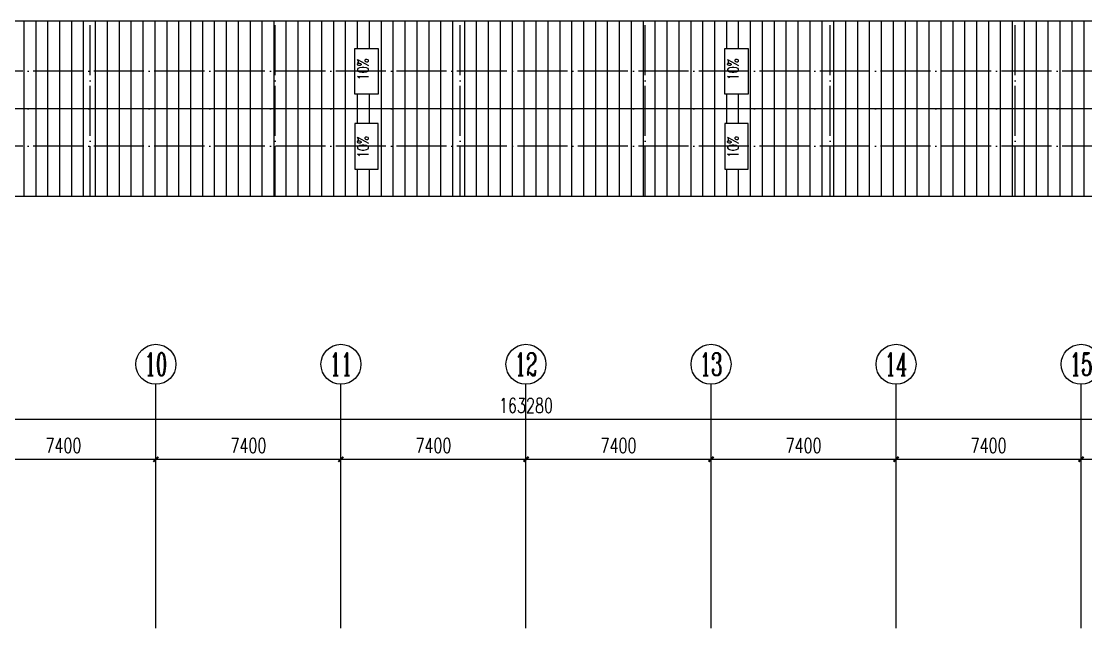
# Model space of a CAD drawing. Extents: x 13898408 to 14113608, y -853943 to -68012.
# Drawn here: x 13977825 to 14020392, y -486439 to -462223 of the extents above; entities that cross this region are included whole.
import ezdxf
from ezdxf.enums import TextEntityAlignment as Align

# ---------------------------------------------------------------- set-up
doc = ezdxf.new("R2010")
doc.units = 0
doc.header["$LTSCALE"] = 1000
doc.header["$MEASUREMENT"] = 0
doc.linetypes.add('DOTE', pattern=[2.4200000000000004, 2, -0.2, 0.02, -0.2])
for name, color, linetype in [('AXIS', 3, 'Continuous'), ('AXIS_TEXT', 7, 'Continuous'), ('DIM_SYMB', 3, 'Continuous'), ('DOTE', 1, 'DOTE'), ('PUB_TEXT', 7, 'Continuous'), ('填充', 251, 'Continuous')]:
    doc.layers.add(name, color=color, linetype=linetype)
doc.styles.add('_TCH_AXIS', font='COMPLEX', dxfattribs={"bigfont": 'GBCBIG'})
doc.styles.add('_TCH_DIM', font='SIMPLEX', dxfattribs={"bigfont": 'GBCBIG'})
doc.styles.add('_TCH_DIM_T3', font='SIMPLEX', dxfattribs={"width": 0.7058823529411765, "bigfont": 'GBCBIG'})
doc.styles.add('COMPLEX', font='COMPLEX')
doc.dimstyles.new('_TCH_ARCH&&200', dxfattribs={"dimtxt": 595, "dimasz": 200, "dimexe": 500, "dimexo": 600, "dimgap": 252.5, "dimtad": 1, "dimdec": 0, "dimzin": 0, "dimdsep": 46, "dimtxsty": '_TCH_DIM_T3', "dimblk": 'ARCHTICK', "dimcen": 0.09, "dimclrt": 7, "dimazin": 2, "dimtfac": 1, "dimtdec": 0, "dimtix": 1, "dimtmove": 2, "dimatfit": 3, "dimfxl": 0, "dimtolj": 1, "dimtzin": 0, "dimarcsym": 0})

# ---------------------------------------------------------------- blocks, each defined once
blk = doc.blocks.new('_AXISO')
blk.add_circle((0, 0), 0.5)
at = {"layer": 'AXIS_TEXT', "style": 'COMPLEX', "width": 1.041666666666667}
blk.add_attdef('A', text='', height=0.56, dxfattribs=at).set_placement((-0.25, -0.28), (0.25, -0.28), align=Align.FIT)
blk = doc.blocks.new('_ArchTick')
at = {"color": 0, "linetype": 'ByBlock', "const_width": 0.4}
blk.add_lwpolyline([(-0.5, -0.5), (0.5, 0.5)], dxfattribs=at)
blk = doc.blocks.new('*D288')
at = {"layer": 'AXIS', "color": 0, "lineweight": -2}
for p, q in [((13916367.97687772, -484143.0729510067), (13916367.97687772, -477643.0729510067)), ((14079647.97687772, -484143.0729510067), (14079647.97687772, -477643.0729510067)), ((13916367.97687772, -478143.0729510067), (14079647.97687772, -478143.0729510067))]:
    blk.add_line(p, q, dxfattribs=at)
at = {"layer": 'Defpoints', "color": 0}
for p in [(14079647.97687772, -478143.0729510067), (13916367.97687772, -484743.0729510067), (14079647.97687772, -484743.0729510067)]:
    blk.add_point(p, dxfattribs=at)
at = {"layer": 'AXIS', "color": 0, "lineweight": -2, "xscale": 200, "yscale": 200, "zscale": 200, "rotation": 180}
blk.add_blockref('_ArchTick', (13916367.97687772, -478143.0729510067), dxfattribs=at)
at = {"layer": 'AXIS', "color": 0, "lineweight": -2, "xscale": 200, "yscale": 200, "zscale": 200}
blk.add_blockref('_ArchTick', (14079647.97687772, -478143.0729510067), dxfattribs=at)
at = {"layer": 'AXIS', "color": 7, "insert": (13998007.97687772, -477593.0729510067), "char_height": 595, "attachment_point": 5, "style": '_TCH_DIM_T3'}
blk.add_mtext('\\A1;163280', dxfattribs=at)
blk = doc.blocks.new('*D298')
at = {"layer": 'AXIS', "color": 0, "lineweight": -2}
for p, q in [((13975807.97687771, -484143.0729510067), (13975807.97687771, -479243.0729510067)), ((13983207.97687771, -484143.0729510067), (13983207.97687771, -479243.0729510067)), ((13975807.97687771, -479743.0729510067), (13983207.97687771, -479743.0729510067))]:
    blk.add_line(p, q, dxfattribs=at)
at = {"layer": 'Defpoints', "color": 0}
for p in [(13983207.97687771, -479743.0729510067), (13975807.97687771, -484743.0729510067), (13983207.97687771, -484743.0729510067)]:
    blk.add_point(p, dxfattribs=at)
at = {"layer": 'AXIS', "color": 0, "lineweight": -2, "xscale": 200, "yscale": 200, "zscale": 200, "rotation": 180}
blk.add_blockref('_ArchTick', (13975807.97687771, -479743.0729510067), dxfattribs=at)
at = {"layer": 'AXIS', "color": 0, "lineweight": -2, "xscale": 200, "yscale": 200, "zscale": 200}
blk.add_blockref('_ArchTick', (13983207.97687771, -479743.0729510067), dxfattribs=at)
at = {"layer": 'AXIS', "color": 7, "insert": (13979507.97687771, -479193.0729510067), "char_height": 595, "attachment_point": 5, "style": '_TCH_DIM_T3'}
blk.add_mtext('\\A1;7400', dxfattribs=at)
blk = doc.blocks.new('*D299')
at = {"layer": 'AXIS', "color": 0, "lineweight": -2}
for p, q in [((13983207.97687771, -484143.0729510067), (13983207.97687771, -479243.0729510067)), ((13990607.97687771, -484143.0729510067), (13990607.97687771, -479243.0729510067)), ((13983207.97687771, -479743.0729510067), (13990607.97687771, -479743.0729510067))]:
    blk.add_line(p, q, dxfattribs=at)
at = {"layer": 'Defpoints', "color": 0}
for p in [(13990607.97687771, -479743.0729510067), (13983207.97687771, -484743.0729510067), (13990607.97687771, -484743.0729510067)]:
    blk.add_point(p, dxfattribs=at)
at = {"layer": 'AXIS', "color": 0, "lineweight": -2, "xscale": 200, "yscale": 200, "zscale": 200, "rotation": 180}
blk.add_blockref('_ArchTick', (13983207.97687771, -479743.0729510067), dxfattribs=at)
at = {"layer": 'AXIS', "color": 0, "lineweight": -2, "xscale": 200, "yscale": 200, "zscale": 200}
blk.add_blockref('_ArchTick', (13990607.97687771, -479743.0729510067), dxfattribs=at)
at = {"layer": 'AXIS', "color": 7, "insert": (13986907.97687771, -479193.0729510067), "char_height": 595, "attachment_point": 5, "style": '_TCH_DIM_T3'}
blk.add_mtext('\\A1;7400', dxfattribs=at)
blk = doc.blocks.new('*D300')
at = {"layer": 'AXIS', "color": 0, "lineweight": -2}
for p, q in [((13990607.97687771, -484143.0729510067), (13990607.97687771, -479243.0729510067)), ((13998007.97687771, -484143.0729510067), (13998007.97687771, -479243.0729510067)), ((13990607.97687771, -479743.0729510067), (13998007.97687771, -479743.0729510067))]:
    blk.add_line(p, q, dxfattribs=at)
at = {"layer": 'Defpoints', "color": 0}
for p in [(13998007.97687771, -479743.0729510067), (13990607.97687771, -484743.0729510067), (13998007.97687771, -484743.0729510067)]:
    blk.add_point(p, dxfattribs=at)
at = {"layer": 'AXIS', "color": 0, "lineweight": -2, "xscale": 200, "yscale": 200, "zscale": 200, "rotation": 180}
blk.add_blockref('_ArchTick', (13990607.97687771, -479743.0729510067), dxfattribs=at)
at = {"layer": 'AXIS', "color": 0, "lineweight": -2, "xscale": 200, "yscale": 200, "zscale": 200}
blk.add_blockref('_ArchTick', (13998007.97687771, -479743.0729510067), dxfattribs=at)
at = {"layer": 'AXIS', "color": 7, "insert": (13994307.97687771, -479193.0729510067), "char_height": 595, "attachment_point": 5, "style": '_TCH_DIM_T3'}
blk.add_mtext('\\A1;7400', dxfattribs=at)
blk = doc.blocks.new('*D301')
at = {"layer": 'AXIS', "color": 0, "lineweight": -2}
for p, q in [((13998007.97687771, -484143.0729510067), (13998007.97687771, -479243.0729510067)), ((14005407.97687771, -484143.0729510067), (14005407.97687771, -479243.0729510067)), ((13998007.97687771, -479743.0729510067), (14005407.97687771, -479743.0729510067))]:
    blk.add_line(p, q, dxfattribs=at)
at = {"layer": 'Defpoints', "color": 0}
for p in [(14005407.97687771, -479743.0729510067), (13998007.97687771, -484743.0729510067), (14005407.97687771, -484743.0729510067)]:
    blk.add_point(p, dxfattribs=at)
at = {"layer": 'AXIS', "color": 0, "lineweight": -2, "xscale": 200, "yscale": 200, "zscale": 200, "rotation": 180}
blk.add_blockref('_ArchTick', (13998007.97687771, -479743.0729510067), dxfattribs=at)
at = {"layer": 'AXIS', "color": 0, "lineweight": -2, "xscale": 200, "yscale": 200, "zscale": 200}
blk.add_blockref('_ArchTick', (14005407.97687771, -479743.0729510067), dxfattribs=at)
at = {"layer": 'AXIS', "color": 7, "insert": (14001707.97687771, -479193.0729510067), "char_height": 595, "attachment_point": 5, "style": '_TCH_DIM_T3'}
blk.add_mtext('\\A1;7400', dxfattribs=at)
blk = doc.blocks.new('*D302')
at = {"layer": 'AXIS', "color": 0, "lineweight": -2}
for p, q in [((14005407.97687771, -484143.0729510067), (14005407.97687771, -479243.0729510067)), ((14012807.97687771, -484143.0729510067), (14012807.97687771, -479243.0729510067)), ((14005407.97687771, -479743.0729510067), (14012807.97687771, -479743.0729510067))]:
    blk.add_line(p, q, dxfattribs=at)
at = {"layer": 'Defpoints', "color": 0}
for p in [(14012807.97687771, -479743.0729510067), (14005407.97687771, -484743.0729510067), (14012807.97687771, -484743.0729510067)]:
    blk.add_point(p, dxfattribs=at)
at = {"layer": 'AXIS', "color": 0, "lineweight": -2, "xscale": 200, "yscale": 200, "zscale": 200, "rotation": 180}
blk.add_blockref('_ArchTick', (14005407.97687771, -479743.0729510067), dxfattribs=at)
at = {"layer": 'AXIS', "color": 0, "lineweight": -2, "xscale": 200, "yscale": 200, "zscale": 200}
blk.add_blockref('_ArchTick', (14012807.97687771, -479743.0729510067), dxfattribs=at)
at = {"layer": 'AXIS', "color": 7, "insert": (14009107.97687771, -479193.0729510067), "char_height": 595, "attachment_point": 5, "style": '_TCH_DIM_T3'}
blk.add_mtext('\\A1;7400', dxfattribs=at)
blk = doc.blocks.new('*D303')
at = {"layer": 'AXIS', "color": 0, "lineweight": -2}
for p, q in [((14012807.97687771, -484143.0729510067), (14012807.97687771, -479243.0729510067)), ((14020207.97687771, -484143.0729510067), (14020207.97687771, -479243.0729510067)), ((14012807.97687771, -479743.0729510067), (14020207.97687771, -479743.0729510067))]:
    blk.add_line(p, q, dxfattribs=at)
at = {"layer": 'Defpoints', "color": 0}
for p in [(14020207.97687771, -479743.0729510067), (14012807.97687771, -484743.0729510067), (14020207.97687771, -484743.0729510067)]:
    blk.add_point(p, dxfattribs=at)
at = {"layer": 'AXIS', "color": 0, "lineweight": -2, "xscale": 200, "yscale": 200, "zscale": 200, "rotation": 180}
blk.add_blockref('_ArchTick', (14012807.97687771, -479743.0729510067), dxfattribs=at)
at = {"layer": 'AXIS', "color": 0, "lineweight": -2, "xscale": 200, "yscale": 200, "zscale": 200}
blk.add_blockref('_ArchTick', (14020207.97687771, -479743.0729510067), dxfattribs=at)
at = {"layer": 'AXIS', "color": 7, "insert": (14016507.97687771, -479193.0729510067), "char_height": 595, "attachment_point": 5, "style": '_TCH_DIM_T3'}
blk.add_mtext('\\A1;7400', dxfattribs=at)
blk = doc.blocks.new('*D304')
at = {"layer": 'AXIS', "color": 0, "lineweight": -2}
for p, q in [((14020207.97687771, -484143.0729510067), (14020207.97687771, -479243.0729510067)), ((14027607.97687771, -484143.0729510067), (14027607.97687771, -479243.0729510067)), ((14020207.97687771, -479743.0729510067), (14027607.97687771, -479743.0729510067))]:
    blk.add_line(p, q, dxfattribs=at)
at = {"layer": 'Defpoints', "color": 0}
for p in [(14027607.97687771, -479743.0729510067), (14020207.97687771, -484743.0729510067), (14027607.97687771, -484743.0729510067)]:
    blk.add_point(p, dxfattribs=at)
at = {"layer": 'AXIS', "color": 0, "lineweight": -2, "xscale": 200, "yscale": 200, "zscale": 200, "rotation": 180}
blk.add_blockref('_ArchTick', (14020207.97687771, -479743.0729510067), dxfattribs=at)
at = {"layer": 'AXIS', "color": 0, "lineweight": -2, "xscale": 200, "yscale": 200, "zscale": 200}
blk.add_blockref('_ArchTick', (14027607.97687771, -479743.0729510067), dxfattribs=at)
at = {"layer": 'AXIS', "color": 7, "insert": (14023907.97687771, -479193.0729510067), "char_height": 595, "attachment_point": 5, "style": '_TCH_DIM_T3'}
blk.add_mtext('\\A1;7400', dxfattribs=at)

msp = doc.modelspace()

# ---------------------------------------------------------------- hatches: boundary and pattern name
at = {"layer": '填充', "ltscale": 0.5}
h = msp.add_hatch(dxfattribs=at)
h.set_pattern_fill('ANSI31', color=256, scale=300, angle=45, style=0)
h.set_pattern_definition([(90, (0, 0), (-476.25, 8.526512829121202e-14), [])])
h.paths.add_polyline_path([(14077105.02399006, -462222.9080084783), (13928445.02399006, -462222.9080084783), (13928445.02399006, -465722.9080084783), (14077105.02399006, -465722.9080084783)])
h.paths.add_polyline_path([(13977291.52399007, -465135.4080084823), (13976358.52399007, -465135.4080084823), (13976358.52399007, -463310.4080084823), (13977291.52399007, -463310.4080084823)], flags=16)
h.paths.add_polyline_path([(13991158.52399006, -463310.4080084823), (13992091.52399006, -463310.4080084823), (13992091.52399006, -465135.4080084823), (13991158.52399006, -465135.4080084823)], flags=16)
h.paths.add_polyline_path([(13962491.52399007, -465135.4080084823), (13961558.52399007, -465135.4080084823), (13961558.52399007, -463310.4080084823), (13962491.52399007, -463310.4080084823)], flags=16)
h.paths.add_polyline_path([(14005958.52399006, -463310.4080084823), (14006891.52399006, -463310.4080084823), (14006891.52399006, -465135.4080084823), (14005958.52399006, -465135.4080084823)], flags=16)
h.paths.add_polyline_path([(13947691.52399007, -465135.4080084823), (13946758.52399007, -465135.4080084823), (13946758.52399007, -463310.4080084823), (13947691.52399007, -463310.4080084823)], flags=16)
h.paths.add_polyline_path([(14020758.52399007, -463310.4080084823), (14021691.52399007, -463310.4080084823), (14021691.52399007, -465135.4080084823), (14020758.52399007, -465135.4080084823)], flags=16)
h.paths.add_polyline_path([(13932891.52399007, -465135.4080084823), (13931958.52399007, -465135.4080084823), (13931958.52399007, -463310.4080084823), (13932891.52399007, -463310.4080084823)], flags=16)
h.paths.add_polyline_path([(14035558.52399007, -463310.4080084823), (14036491.52399007, -463310.4080084823), (14036491.52399007, -465135.4080084823), (14035558.52399007, -465135.4080084823)], flags=16)
h.paths.add_polyline_path([(14050358.52399006, -463310.4080084823), (14051291.52399006, -463310.4080084823), (14051291.52399006, -465135.4080084823), (14050358.52399006, -465135.4080084823)], flags=16)
h.paths.add_polyline_path([(14065158.52399006, -463310.4080084823), (14066091.52399006, -463310.4080084823), (14066091.52399006, -465135.4080084823), (14065158.52399006, -465135.4080084823)], flags=16)
h.paths.add_polyline_path([(14077105.02399006, -465722.9080084783), (13928445.02399006, -465722.9080084783), (13928445.02399006, -469222.9080084783), (14077105.02399006, -469222.9080084783)])
h.paths.add_polyline_path([(13977291.52399007, -468135.4080084292), (13976358.52399007, -468135.4080084292), (13976358.52399007, -466310.4080084292), (13977291.52399007, -466310.4080084292)], flags=16)
h.paths.add_polyline_path([(13991158.52399006, -466310.4080084292), (13992091.52399006, -466310.4080084292), (13992091.52399006, -468135.4080084292), (13991158.52399006, -468135.4080084292)], flags=16)
h.paths.add_polyline_path([(13962491.52399007, -468135.4080084292), (13961558.52399007, -468135.4080084292), (13961558.52399007, -466310.4080084292), (13962491.52399007, -466310.4080084292)], flags=16)
h.paths.add_polyline_path([(14005958.52399006, -466310.4080084292), (14006891.52399006, -466310.4080084292), (14006891.52399006, -468135.4080084292), (14005958.52399006, -468135.4080084292)], flags=16)
h.paths.add_polyline_path([(13947691.52399007, -468135.4080084292), (13946758.52399007, -468135.4080084292), (13946758.52399007, -466310.4080084292), (13947691.52399007, -466310.4080084292)], flags=16)
h.paths.add_polyline_path([(14020758.52399007, -466310.4080084292), (14021691.52399007, -466310.4080084292), (14021691.52399007, -468135.4080084292), (14020758.52399007, -468135.4080084292)], flags=16)
h.paths.add_polyline_path([(13932891.52399007, -468135.4080084292), (13931958.52399007, -468135.4080084292), (13931958.52399007, -466310.4080084292), (13932891.52399007, -466310.4080084292)], flags=16)
h.paths.add_polyline_path([(14035558.52399007, -466310.4080084292), (14036491.52399007, -466310.4080084292), (14036491.52399007, -468135.4080084292), (14035558.52399007, -468135.4080084292)], flags=16)
h.paths.add_polyline_path([(14050358.52399006, -466310.4080084292), (14051291.52399006, -466310.4080084292), (14051291.52399006, -468135.4080084292), (14050358.52399006, -468135.4080084292)], flags=16)
h.paths.add_polyline_path([(14065158.52399006, -466310.4080084292), (14066091.52399006, -466310.4080084292), (14066091.52399006, -468135.4080084292), (14065158.52399006, -468135.4080084292)], flags=16)
h.paths.add_polyline_path([(13977023.54460426, -464685.4705084839), (13977023.54460426, -463652.3455084839), (13976354.16960426, -463652.3455084856), (13976354.16960426, -464685.4705084856)], flags=24)
h.paths.add_polyline_path([(13962223.54460426, -464685.4705084839), (13962223.54460426, -463652.3455084839), (13961554.16960426, -463652.3455084856), (13961554.16960426, -464685.4705084856)], flags=24)
h.paths.add_polyline_path([(13991823.54460425, -464685.4705084839), (13991823.54460425, -463652.3455084839), (13991154.16960425, -463652.3455084856), (13991154.16960425, -464685.4705084856)], flags=24)
h.paths.add_polyline_path([(14006623.54460426, -464685.4705084839), (14006623.54460425, -463652.3455084839), (14005954.16960425, -463652.3455084856), (14005954.16960426, -464685.4705084856)], flags=24)
h.paths.add_polyline_path([(13977023.54460426, -467793.4705084267), (13977023.54460426, -466760.3455084267), (13976354.16960426, -466760.345508425), (13976354.16960426, -467793.470508425)], flags=24)
h.paths.add_polyline_path([(13962223.54460425, -467793.4705084267), (13962223.54460426, -466760.3455084267), (13961554.16960426, -466760.345508425), (13961554.16960425, -467793.470508425)], flags=24)
h.paths.add_polyline_path([(13991823.54460425, -467793.4705084267), (13991823.54460425, -466760.3455084267), (13991154.16960425, -466760.345508425), (13991154.16960425, -467793.470508425)], flags=24)
h.paths.add_polyline_path([(14006623.54460425, -467793.4705084267), (14006623.54460425, -466760.3455084267), (14005954.16960425, -466760.345508425), (14005954.16960425, -467793.470508425)], flags=24)

# ---------------------------------------------------------------- linework, layer by layer
msp.add_lwpolyline([(13928445.02399006, -469222.9080084783), (14077105.02399006, -469222.9080084783), (14077105.02399006, -462222.9080084783), (13928445.02399006, -462222.9080084783)], close=True)
at = {"ltscale": 0.5}
for points in [[(13992091.52399006, -465135.4080084823), (13991158.52399006, -465135.4080084823), (13991158.52399006, -463310.4080084823), (13992091.52399006, -463310.4080084823)], [(14006891.52399006, -465135.4080084823), (14005958.52399006, -465135.4080084823), (14005958.52399006, -463310.4080084823), (14006891.52399006, -463310.4080084823)], [(13992091.52399006, -466310.4080084292), (13991158.52399006, -466310.4080084292), (13991158.52399006, -468135.4080084292), (13992091.52399006, -468135.4080084292)], [(14006891.52399006, -466310.4080084292), (14005958.52399006, -466310.4080084292), (14005958.52399006, -468135.4080084292), (14006891.52399006, -468135.4080084292)]]:
    msp.add_lwpolyline(points, close=True, dxfattribs=at)
msp.add_lwpolyline([(13928445.02399006, -465722.9080084783, 50, 50, 0), (14077105.02399006, -465722.9080084783, 50, 50, 0)], format="xyseb", dxfattribs=at)
at = {"layer": 'AXIS'}
for p, q in [((13983207.97687771, -484743.0729510067), (13983207.97687771, -476743.0729510067)), ((13990607.97687771, -484743.0729510067), (13990607.97687771, -476743.0729510067)), ((13998007.97687771, -484743.0729510067), (13998007.97687771, -476743.0729510067)), ((14005407.97687771, -484743.0729510067), (14005407.97687771, -476743.0729510067)), ((14012807.97687771, -484743.0729510067), (14012807.97687771, -476743.0729510067)), ((14020207.97687771, -484743.0729510067), (14020207.97687771, -476743.0729510067))]:
    msp.add_line(p, q, dxfattribs=at)
at = {"layer": 'DIM_SYMB'}
for points in [[(13991869.48210426, -464918.908008486, 0, 0, 0), (13991869.48210425, -463868.9080084823, 120, 0, 0), (13991869.48210425, -463418.9080084823, 0, 0, 0)], [(14006669.48210426, -464918.908008486, 0, 0, 0), (14006669.48210425, -463868.9080084823, 120, 0, 0), (14006669.48210425, -463418.9080084823, 0, 0, 0)], [(13991869.48210426, -466526.9080084255, 0, 0, 0), (13991869.48210425, -467576.9080084292, 120, 0, 0), (13991869.48210425, -468026.9080084292, 0, 0, 0)], [(14006669.48210426, -466526.9080084255, 0, 0, 0), (14006669.48210425, -467576.9080084292, 120, 0, 0), (14006669.48210425, -468026.9080084292, 0, 0, 0)]]:
    msp.add_lwpolyline(points, format="xyseb", dxfattribs=at)
at = {"layer": 'DOTE'}
for p, q in [((13980575.02399006, -469222.9080084783), (13980575.02399006, -462222.9080084783)), ((13987975.02399006, -469222.9080084783), (13987975.02399006, -462222.9080084783)), ((13995375.02399006, -469222.9080084783), (13995375.02399006, -462222.9080084783)), ((14002775.02399006, -469222.9080084783), (14002775.02399006, -462222.9080084783)), ((14010175.02399006, -469222.9080084783), (14010175.02399006, -462222.9080084783)), ((14017575.02399006, -469222.9080084783), (14017575.02399006, -462222.9080084783)), ((14077105.02399006, -464222.9080084823), (13928445.02399006, -464222.9080084823)), ((14077105.02399006, -465722.9080084558), (13928445.02399006, -465722.9080084558)), ((14077105.02399006, -467222.9080084802), (13928445.02399006, -467222.9080084802)), ((13983207.97687771, -539743.0729510067), (13983207.97687771, -484743.0729510067)), ((13990607.97687771, -539743.0729510067), (13990607.97687771, -484743.0729510067)), ((13998007.97687771, -539743.0729510067), (13998007.97687771, -484743.0729510067)), ((14005407.97687771, -539743.0729510067), (14005407.97687771, -484743.0729510067)), ((14012807.97687771, -539743.0729510067), (14012807.97687771, -484743.0729510067)), ((14020207.97687771, -539743.0729510067), (14020207.97687771, -484743.0729510067))]:
    msp.add_line(p, q, dxfattribs=at)

# ---------------------------------------------------------------- block references
at = {"layer": 'AXIS'}
ref = msp.add_blockref('_AXISO', (13983207.97687771, -475943.0729510067), dxfattribs=dict(at, xscale=1600, yscale=1600, zscale=1600))
ref.add_attrib('A', '10', dxfattribs={"layer": 'AXIS_TEXT', "ltscale": 0.5, "height": 905.0966799187809, "style": '_TCH_AXIS', "width": 0.7241379310342323}).set_placement((13982755.42853775, -476395.6212909661), (13983660.52521767, -476395.6212909661), align=Align.FIT)
ref = msp.add_blockref('_AXISO', (13990607.97687771, -475943.0729510067), dxfattribs=dict(at, xscale=1600, yscale=1600, zscale=1600))
ref.add_attrib('A', '11', dxfattribs={"layer": 'AXIS_TEXT', "ltscale": 0.5, "height": 905.0966799187809, "style": '_TCH_AXIS', "width": 0.8749999999996975}).set_placement((13990155.42853775, -476395.6212909661), (13991060.52521767, -476395.6212909661), align=Align.FIT)
ref = msp.add_blockref('_AXISO', (13998007.97687771, -475943.0729510067), dxfattribs=dict(at, xscale=1600, yscale=1600, zscale=1600))
ref.add_attrib('A', '12', dxfattribs={"layer": 'AXIS_TEXT', "ltscale": 0.5, "height": 905.0966799187809, "style": '_TCH_AXIS', "width": 0.7241379310342322}).set_placement((13997555.42853775, -476395.6212909661), (13998460.52521767, -476395.6212909661), align=Align.FIT)
ref = msp.add_blockref('_AXISO', (14005407.97687771, -475943.0729510067), dxfattribs=dict(at, xscale=1600, yscale=1600, zscale=1600))
ref.add_attrib('A', '13', dxfattribs={"layer": 'AXIS_TEXT', "ltscale": 0.5, "height": 905.0966799187809, "style": '_TCH_AXIS', "width": 0.7241379310342323}).set_placement((14004955.42853775, -476395.6212909661), (14005860.52521767, -476395.6212909661), align=Align.FIT)
ref = msp.add_blockref('_AXISO', (14012807.97687771, -475943.0729510067), dxfattribs=dict(at, xscale=1600, yscale=1600, zscale=1600))
ref.add_attrib('A', '14', dxfattribs={"layer": 'AXIS_TEXT', "ltscale": 0.5, "height": 905.0966799187809, "style": '_TCH_AXIS', "width": 0.6774193548384756}).set_placement((14012355.42853775, -476395.6212909661), (14013260.52521767, -476395.6212909661), align=Align.FIT)
ref = msp.add_blockref('_AXISO', (14020207.97687771, -475943.0729510067), dxfattribs=dict(at, xscale=1600, yscale=1600, zscale=1600))
ref.add_attrib('A', '15', dxfattribs={"layer": 'AXIS_TEXT', "ltscale": 0.5, "height": 905.0966799187809, "style": '_TCH_AXIS', "width": 0.7241379310342326}).set_placement((14019755.42853775, -476395.6212909661), (14020660.52521767, -476395.6212909661), align=Align.FIT)

# ---------------------------------------------------------------- texts
at = {"layer": 'PUB_TEXT', "style": '_TCH_DIM', "width": 0.7058823529411765}
for rotation, p in [(90.00000000014231, (13991711.98210425, -464573.9080084842)), (90.00000000014231, (14006511.98210426, -464573.9080084842)), (89.9999999998577, (13991711.98210425, -467681.9080084264)), (89.9999999998577, (14006511.98210425, -467681.9080084264))]:
    msp.add_text('10%%%', height=446.25, rotation=rotation, dxfattribs=at).set_placement(p)

# ---------------------------------------------------------------- dimensions: what is measured, and where the dimension line sits
at = {"layer": 'AXIS'}
for p1, p2, distance, text, picture, middle in [((13916367.97687772, -484743.0729510067), (14079647.97687772, -484743.0729510067), 6600, '163280', '*D288', (13998007.97687772, -477593.0729510067)), ((13975807.97687771, -484743.0729510067), (13983207.97687771, -484743.0729510067), 5000, '7400', '*D298', (13979507.97687771, -479193.0729510067)), ((13983207.97687771, -484743.0729510067), (13990607.97687771, -484743.0729510067), 5000, '7400', '*D299', (13986907.97687771, -479193.0729510067)), ((13990607.97687771, -484743.0729510067), (13998007.97687771, -484743.0729510067), 5000, '7400', '*D300', (13994307.97687771, -479193.0729510067)), ((13998007.97687771, -484743.0729510067), (14005407.97687771, -484743.0729510067), 5000, '7400', '*D301', (14001707.97687771, -479193.0729510067)), ((14005407.97687771, -484743.0729510067), (14012807.97687771, -484743.0729510067), 5000, '7400', '*D302', (14009107.97687771, -479193.0729510067)), ((14012807.97687771, -484743.0729510067), (14020207.97687771, -484743.0729510067), 5000, '7400', '*D303', (14016507.97687771, -479193.0729510067)), ((14020207.97687771, -484743.0729510067), (14027607.97687771, -484743.0729510067), 5000, '7400', '*D304', (14023907.97687771, -479193.0729510067))]:
    dim = msp.add_aligned_dim(p1=p1, p2=p2, distance=distance, text=text, dimstyle='_TCH_ARCH&&200', dxfattribs=at)
    dim.commit()
    dim.dimension.update_dxf_attribs({"geometry": picture, "text_midpoint": middle})

doc.saveas('drawing.dxf')
